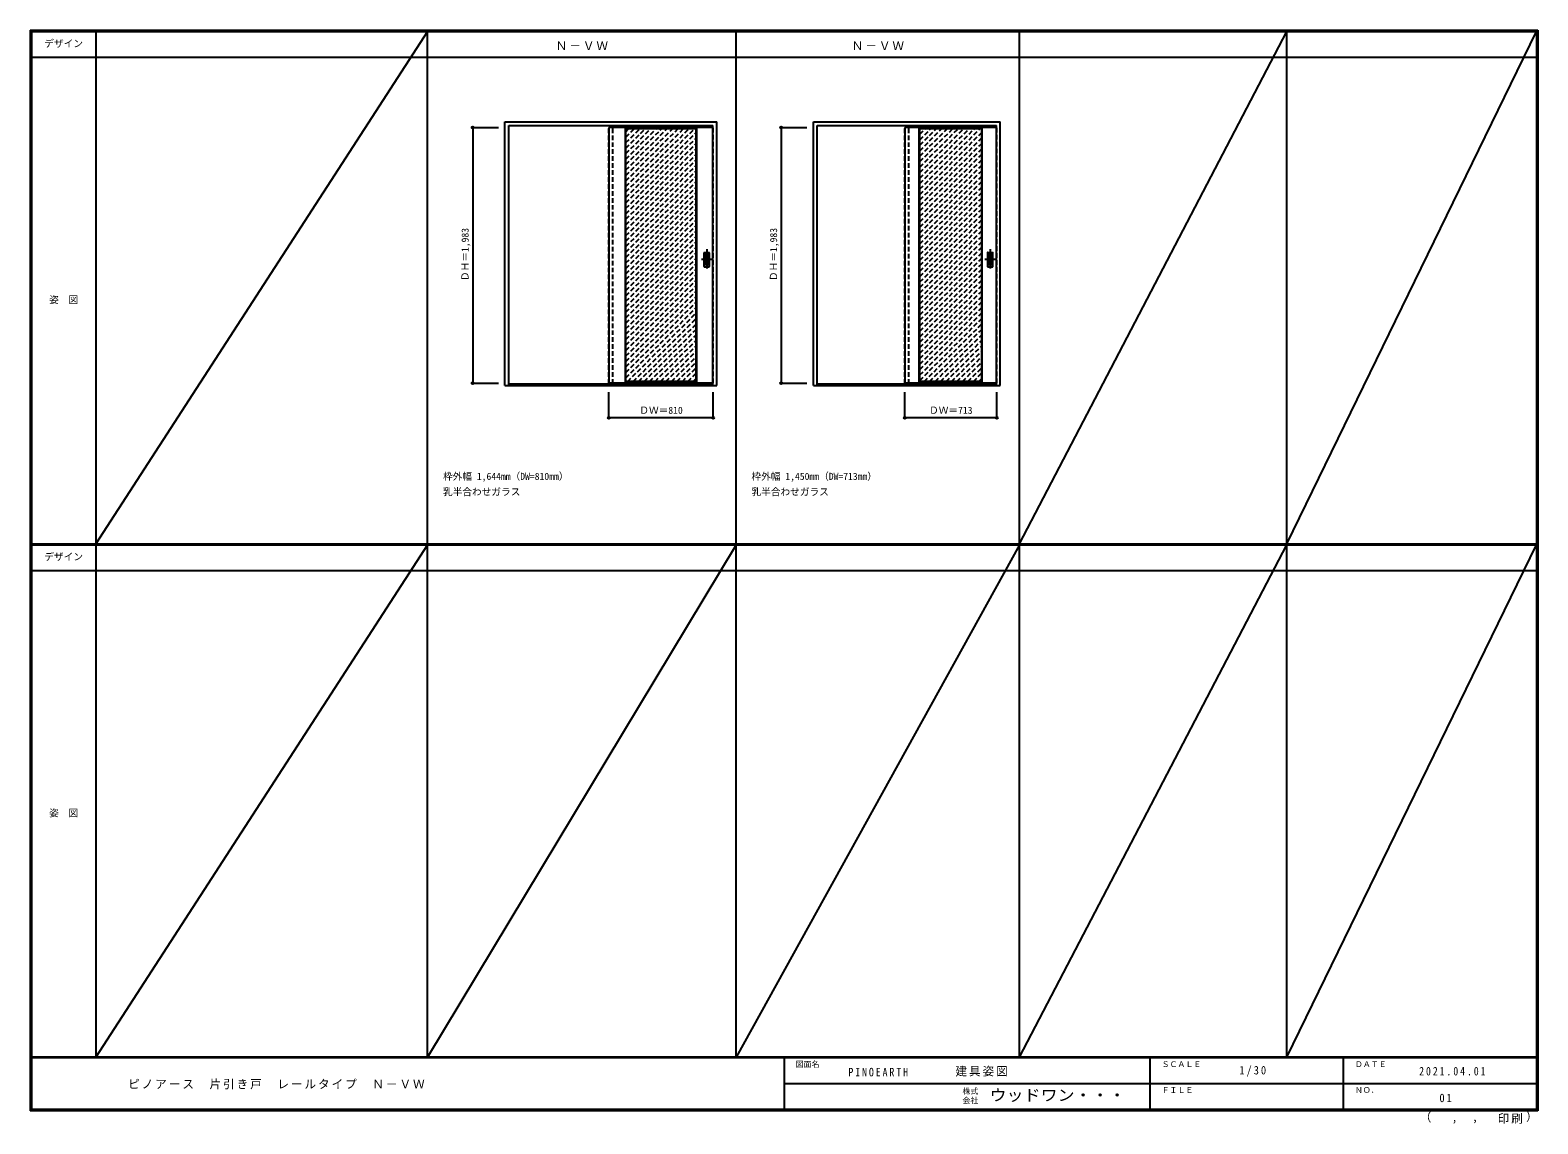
# Model space of a CAD drawing. Units: millimetres, scale not verified. Extents: x -6000 to 5700, y -4307 to 4175.
import ezdxf
from ezdxf.enums import TextEntityAlignment as Align

# ---------------------------------------------------------------- set-up
doc = ezdxf.new("R2010")
doc.units = ezdxf.units.MM
doc.header["$LTSCALE"] = 30
doc.header["$PDMODE"] = 32
doc.header["$PDSIZE"] = 15
doc.linetypes.add('CHAIN1', pattern=[8, 5, -1, 1, -1])
doc.linetypes.add('DASHED1', pattern=[1.8, 1.2, -0.6])
for name, color, linetype in [('0-1_通り芯', 4, 'CHAIN1'), ('0-2_扉', 4, 'DASHED1'), ('0-3_仕上げ', 7, 'Continuous'), ('0-4_枠', 3, 'Continuous'), ('0-6_引手', 3, 'Continuous'), ('0-A_文字', 7, 'Continuous'), ('0-B_寸法', 7, 'Continuous'), ('0-C_ハッチ', 4, 'DASHED1'), ('F-1_枠', 6, 'Continuous'), ('F-A_文字', 7, 'Continuous')]:
    doc.layers.add(name, color=color, linetype=linetype)
doc.styles.add('ＭＳ ゴシック', font='')
doc.styles.get('ＭＳ ゴシック').set_extended_font_data('MS Gothic')

msp = doc.modelspace()

# ---------------------------------------------------------------- linework, layer by layer
at = {"layer": '0-1_通り芯'}
for p, q in [((-750, 2476.5), (-750, 2314.5)), ((1450, 2476.5), (1450, 2314.5)), ((-709, 2395.5), (-791, 2395.5)), ((1491, 2395.5), (1409, 2395.5))]:
    msp.add_line(p, q, dxfattribs=at)
at = {"layer": '0-2_扉'}
for p, q in [((-1509, 3421), (-1509, 3417)), ((-702, 3421), (-699, 3421)), ((788, 3421), (788, 3417)), ((1498, 3421), (1501, 3421))]:
    msp.add_line(p, q, dxfattribs=at)
at = {"layer": '0-2_扉', "color": 3, "linetype": 'Continuous'}
for p, q in [((-1509, 3421), (-1509, 1438)), ((-702, 3421), (-1509, 3421)), ((1498, 3421), (788, 3421)), ((788, 3421), (788, 1438)), ((-702, 1438), (-1509, 1438)), ((1498, 1438), (788, 1438))]:
    msp.add_line(p, q, dxfattribs=at)
at = {"layer": '0-2_扉'}
for points in [[(-702, 1438), (-699, 1438), (-699, 3421)], [(1498, 1438), (1501, 1438), (1501, 3421)]]:
    msp.add_lwpolyline(points, dxfattribs=at)
at = {"layer": '0-3_仕上げ'}
for p, q in [((-1381, 1438), (-1381, 3421)), ((-1377, 1438), (-1377, 3421)), ((-831, 1438), (-831, 3421)), ((-827, 1438), (-827, 3421)), ((900, 1438), (900, 3421)), ((904, 1438), (904, 3421)), ((1385, 1438), (1385, 3421)), ((1389, 1438), (1389, 3421))]:
    msp.add_line(p, q, dxfattribs=at)
at = {"layer": '0-3_仕上げ', "color": 3}
for p, q in [((-831, 3409), (-1377, 3409)), ((1385, 3409), (904, 3409)), ((-831, 1450), (-1377, 1450)), ((1385, 1450), (904, 1450))]:
    msp.add_line(p, q, dxfattribs=at)
at = {"layer": '0-4_枠'}
for p, q in [((-2316, 1418), (-2316, 3465)), ((-2316, 3465), (-672, 3465)), ((-2286, 1418), (-2286, 3435)), ((-2286, 3435), (-702, 3435)), ((-702, 1418), (-702, 3435)), ((-672, 1418), (-672, 3465)), ((78, 1418), (78, 3465)), ((78, 3465), (1528, 3465)), ((108, 1418), (108, 3435)), ((108, 3435), (1498, 3435)), ((1498, 1418), (1498, 3435)), ((1528, 1418), (1528, 3465)), ((-2316, 1418), (-672, 1418)), ((-2286, 1433), (-702, 1433)), ((78, 1418), (1528, 1418)), ((108, 1433), (1498, 1433))]:
    msp.add_line(p, q, dxfattribs=at)
at = {"layer": '0-4_枠', "color": 4, "linetype": 'DASHED1'}
for p, q in [((-1509, 1433), (-1509, 3435)), ((-1479, 1433), (-1479, 3435)), ((788, 1433), (788, 3435)), ((818, 1433), (818, 3435))]:
    msp.add_line(p, q, dxfattribs=at)
at = {"layer": '0-6_引手'}
for p, q in [((-771, 2449), (-771, 2342)), ((-769.5, 2450.5), (-730.5, 2450.5)), ((-769.5, 2340.5), (-730.5, 2340.5)), ((-729, 2342), (-729, 2449)), ((1429, 2449), (1429, 2342)), ((1430.5, 2450.5), (1469.5, 2450.5)), ((1430.5, 2340.5), (1469.5, 2340.5)), ((1471, 2342), (1471, 2449))]:
    msp.add_line(p, q, dxfattribs=at)
at = {"layer": '0-6_引手', "color": 7}
for p, q in [((-762.5, 2433), (-762.5, 2358)), ((-761, 2434.5), (-739, 2434.5)), ((-761, 2356.5), (-739, 2356.5)), ((-737.5, 2358), (-737.5, 2433)), ((1437.5, 2433), (1437.5, 2358)), ((1439, 2434.5), (1461, 2434.5)), ((1439, 2356.5), (1461, 2356.5)), ((1462.5, 2358), (1462.5, 2433))]:
    msp.add_line(p, q, dxfattribs=at)
at = {"layer": '0-6_引手'}
for centre, start, end in [((-769.5, 2449), 90, 180), ((-769.5, 2342), 180, 270), ((-730.5, 2449), 0, 90), ((-730.5, 2342), 270, 0), ((1430.5, 2449), 90, 180), ((1430.5, 2342), 180, 270), ((1469.5, 2449), 0, 90), ((1469.5, 2342), 270, 0)]:
    msp.add_arc(centre, 1.5, start, end, dxfattribs=at)
at = {"layer": '0-6_引手', "color": 7}
for centre, start, end in [((-761, 2433), 90, 180), ((-761, 2358), 180, 270), ((-739, 2433), 0, 90), ((-739, 2358), 270, 0), ((1439, 2433), 90, 180), ((1439, 2358), 180, 270), ((1461, 2433), 0, 90), ((1461, 2358), 270, 0)]:
    msp.add_arc(centre, 1.5, start, end, dxfattribs=at)
at = {"layer": '0-B_寸法', "color": 4}
for p, q in [((-2566, 3421), (-2566, 1438)), ((-2566, 3421), (-2366, 3421)), ((-172, 3421), (-172, 1438)), ((-172, 3421), (28, 3421)), ((-2566, 1438), (-2366, 1438)), ((-172, 1438), (28, 1438)), ((-1509, 1168), (-1509, 1368)), ((-699, 1168), (-699, 1368)), ((1501, 1168), (1501, 1368)), ((-699, 1168), (-1509, 1168))]:
    msp.add_line(p, q, dxfattribs=at)
msp.add_lwpolyline([(1501, 1168), (788, 1168), (788, 1368)], dxfattribs=at)
at = {"layer": '0-B_寸法'}
for p in [(-2566, 3421), (-172, 3421), (-2566, 1438), (-172, 1438), (-1509, 1168), (-699, 1168), (788, 1168), (1501, 1168)]:
    msp.add_point(p, dxfattribs=at)
at = {"layer": '0-C_ハッチ'}
for p, q in [((-1377, 3387.59), (-1355.59, 3409)), ((-1377, 2878.47), (-846.47, 3409)), ((-1377, 2920.9), (-888.9, 3409)), ((-1377, 2963.33), (-931.33, 3409)), ((-1377, 3005.75), (-973.75, 3409)), ((-1377, 3048.18), (-1016.18, 3409)), ((-1377, 3090.61), (-1058.61, 3409)), ((-1377, 3133.03), (-1101.03, 3409)), ((-1377, 3175.46), (-1143.46, 3409)), ((-1377, 3217.89), (-1185.89, 3409)), ((-1377, 3260.31), (-1228.31, 3409)), ((-1377, 3302.74), (-1270.74, 3409)), ((-1377, 3345.16), (-1313.16, 3409)), ((904, 3410.16), (914.84, 3421)), ((904, 2943.47), (1369.53, 3409)), ((904, 2985.9), (1327.1, 3409)), ((904, 3028.33), (1284.67, 3409)), ((904, 3070.75), (1242.25, 3409)), ((904, 3113.18), (1199.82, 3409)), ((904, 3155.61), (1157.39, 3409)), ((904, 3198.03), (1114.97, 3409)), ((904, 3240.46), (1072.54, 3409)), ((904, 3282.89), (1030.11, 3409)), ((904, 3325.31), (987.69, 3409)), ((904, 3367.74), (945.26, 3409)), ((-1377, 2836.05), (-831, 3382.05)), ((-1377, 2793.62), (-831, 3339.62)), ((-1377, 2751.19), (-831, 3297.19)), ((904, 2901.05), (1385, 3382.05)), ((904, 2858.62), (1385, 3339.62)), ((904, 2816.19), (1385, 3297.19)), ((-1377, 2708.77), (-831, 3254.77)), ((-1377, 2666.34), (-831, 3212.34)), ((-1377, 2623.92), (-831, 3169.92)), ((904, 2773.77), (1385, 3254.77)), ((904, 2731.34), (1385, 3212.34)), ((904, 2688.92), (1385, 3169.92)), ((-1377, 2581.49), (-831, 3127.49)), ((-1377, 2539.06), (-831, 3085.06)), ((-1377, 2496.64), (-831, 3042.64)), ((904, 2646.49), (1385, 3127.49)), ((904, 2604.06), (1385, 3085.06)), ((904, 2561.64), (1385, 3042.64)), ((-1377, 2454.21), (-831, 3000.21)), ((-1377, 2411.78), (-831, 2957.78)), ((904, 2519.21), (1385, 3000.21)), ((904, 2476.78), (1385, 2957.78)), ((-1377, 2369.36), (-831, 2915.36)), ((-1377, 2326.93), (-831, 2872.93)), ((-1377, 2284.5), (-831, 2830.5)), ((904, 2434.36), (1385, 2915.36)), ((904, 2391.93), (1385, 2872.93)), ((904, 2349.5), (1385, 2830.5)), ((-1377, 2242.08), (-831, 2788.08)), ((-1377, 2199.65), (-831, 2745.65)), ((-1377, 2157.23), (-831, 2703.23)), ((904, 2307.08), (1385, 2788.08)), ((904, 2264.65), (1385, 2745.65)), ((904, 2222.23), (1385, 2703.23)), ((-1377, 2114.8), (-831, 2660.8)), ((-1377, 2072.37), (-831, 2618.37)), ((-1377, 2029.95), (-831, 2575.95)), ((904, 2179.8), (1385, 2660.8)), ((904, 2137.37), (1385, 2618.37)), ((904, 2094.95), (1385, 2575.95)), ((-1377, 1987.52), (-831, 2533.52)), ((-1377, 1945.09), (-831, 2491.09)), ((904, 2052.52), (1385, 2533.52)), ((904, 2010.09), (1385, 2491.09)), ((-1377, 1902.67), (-831, 2448.67)), ((-1377, 1860.24), (-831, 2406.24)), ((-1377, 1817.81), (-831, 2363.81)), ((904, 1967.67), (1385, 2448.67)), ((904, 1925.24), (1385, 2406.24)), ((904, 1882.81), (1385, 2363.81)), ((-1377, 1775.39), (-831, 2321.39)), ((-1377, 1732.96), (-831, 2278.96)), ((-1377, 1690.53), (-831, 2236.53)), ((904, 1840.39), (1385, 2321.39)), ((904, 1797.96), (1385, 2278.96)), ((904, 1755.53), (1385, 2236.53)), ((-1377, 1648.11), (-831, 2194.11)), ((-1377, 1605.68), (-831, 2151.68)), ((-1377, 1563.26), (-831, 2109.26)), ((904, 1713.11), (1385, 2194.11)), ((904, 1670.68), (1385, 2151.68)), ((904, 1628.26), (1385, 2109.26)), ((-1377, 1520.83), (-831, 2066.83)), ((-1377, 1478.4), (-831, 2024.4)), ((904, 1585.83), (1385, 2066.83)), ((904, 1543.4), (1385, 2024.4)), ((-1362.98, 1450), (-831, 1981.98)), ((-1320.55, 1450), (-831, 1939.55)), ((-1278.12, 1450), (-831, 1897.12)), ((904, 1500.98), (1385, 1981.98)), ((904, 1458.55), (1385, 1939.55)), ((937.88, 1450), (1385, 1897.12)), ((-1235.7, 1450), (-831, 1854.7)), ((-1193.27, 1450), (-831, 1812.27)), ((-1150.84, 1450), (-831, 1769.84)), ((980.3, 1450), (1385, 1854.7)), ((1022.73, 1450), (1385, 1812.27)), ((1065.16, 1450), (1385, 1769.84)), ((-1108.42, 1450), (-831, 1727.42)), ((-1065.99, 1450), (-831, 1684.99)), ((-1023.56, 1450), (-831, 1642.56)), ((1107.58, 1450), (1385, 1727.42)), ((1150.01, 1450), (1385, 1684.99)), ((1192.44, 1450), (1385, 1642.56)), ((-981.14, 1450), (-831, 1600.14)), ((-938.71, 1450), (-831, 1557.71)), ((1234.86, 1450), (1385, 1600.14)), ((1277.29, 1450), (1385, 1557.71)), ((-896.29, 1450), (-831, 1515.29)), ((-853.86, 1450), (-831, 1472.86)), ((1319.71, 1450), (1385, 1515.29)), ((1362.14, 1450), (1385, 1472.86))]:
    msp.add_line(p, q, dxfattribs=at)
at = {"layer": 'F-1_枠'}
for p, q in [((-6000, 4175), (5700, 4175)), ((-6000, 4175), (-6000, -4205)), ((-6000, 4170), (5700, 4170)), ((-6000, 4165), (5700, 4165)), ((-5995, 4175), (-5995, -4205)), ((-5990, 4175), (-5990, -4205)), ((-5490, 4175), (-5490, -3790)), ((-2916, -3790), (-2916, 4175)), ((-522, -3790), (-522, 4175)), ((1678, -3790), (1678, 4175)), ((3752, -3790), (3752, 4175)), ((5690, 4175), (5690, -4205)), ((5695, 4175), (5695, -4205)), ((5700, 4175), (5700, -4205)), ((-6000, 3965), (5700, 3965)), ((-6000, 190.5), (5700, 190.5)), ((-6000, 187.5), (5700, 187.5)), ((-6000, 184.5), (5700, 184.5)), ((-6000, -15.5), (5700, -15.5)), ((5700, -3790), (-6000, -3790)), ((5700, -3795), (-6000, -3795)), ((-150, -3795), (-150, -4195)), ((2690, -3795), (2690, -4195)), ((4190, -3795), (4190, -4195)), ((-150, -3995), (5690, -3995.01)), ((5700, -4195), (-6000, -4195)), ((5700, -4200), (-6000, -4200)), ((5700, -4205), (-6000, -4205))]:
    msp.add_line(p, q, dxfattribs=at)
at = {"layer": 'F-A_文字'}
for p, q in [((-2916, 4165), (-5490, 190.5)), ((1678, 190.5), (3752, 4165)), ((3752, 190.5), (5690, 4165)), ((-2916, 184.5), (-5490, -3790)), ((-522, 184.5), (-2916, -3790)), ((1678, 184.5), (-522, -3790)), ((1678, -3790), (3752, 184.5)), ((3752, -3790), (5690, 184.5))]:
    msp.add_line(p, q, dxfattribs=at)

# ---------------------------------------------------------------- texts
at = {"layer": '0-A_文字', "style": 'ＭＳ ゴシック'}
for s, p in [('枠外幅 1,644mm（DW=810mm）', (-2796, 670.5)), ('枠外幅 1,450mm（DW=713mm）', (-402, 670.5)), ('乳半合わせガラス', (-2796, 550.5)), ('乳半合わせガラス', (-402, 550.5))]:
    msp.add_text(s, height=54.99, dxfattribs=at).set_placement(p, align=Align.BOTTOM_LEFT)
at = {"layer": '0-A_文字', "char_height": 65.98, "attachment_point": 7, "style": 'ＭＳ ゴシック'}
for insert in [(-1921.5, 4020), (375.5, 4020)]:
    msp.add_mtext('\\T1.17;Ｎ－ＶＷ', dxfattribs=dict(at, insert=insert))
at = {"layer": '0-B_寸法', "style": 'ＭＳ ゴシック'}
for p in [(-2581, 2229.25), (-187, 2229.25)]:
    msp.add_text('ＤＨ＝1,983', height=54.99, rotation=90, dxfattribs=at).set_placement(p, align=Align.BOTTOM_LEFT)
for s, p in [('ＤＷ＝810', (-1272.75, 1183)), ('ＤＷ＝713', (975.75, 1183))]:
    msp.add_text(s, height=54.99, dxfattribs=at).set_placement(p, align=Align.BOTTOM_LEFT)
at = {"layer": 'F-A_文字', "style": 'ＭＳ ゴシック'}
for s, height, p in [('デザイン', 54.99, (-5890, 4027.5)), ('姿\u3000図', 54.99, (-5852.5, 2040.25)), ('デザイン', 54.99, (-5890, 47)), ('姿\u3000図', 54.99, (-5852.5, -1940.25)), ('図面名', 43.99, (-60, -3880)), ('ＳＣＡＬＥ', 43.99, (2780, -3880)), ('ＤＡＴＥ', 43.99, (4280, -3880)), ('株式', 43.99, (1235, -4089)), ('ＦＩＬＥ', 43.99, (2780, -4080)), ('ＮＯ．', 43.99, (4280, -4080)), ('会社', 43.99, (1235, -4161)), ('（', 65.98, (4784.03, -4308.31)), ('）', 65.98, (5608.4, -4304.13)), (',', 65.98, (5031.28, -4308.31)), (',', 65.98, (5190.2, -4305.53))]:
    msp.add_text(s, height=height, dxfattribs=at).set_placement(p, align=Align.BOTTOM_LEFT)
at = {"layer": 'F-A_文字', "style": 'ＭＳ ゴシック', "width": 1.1}
msp.add_text('ウッドワン・・・', height=87.98, dxfattribs=at).set_placement((1445, -4155), align=Align.BOTTOM_LEFT)
at = {"layer": 'F-A_文字', "char_height": 65.98, "attachment_point": 7, "style": 'ＭＳ ゴシック'}
for s, insert in [('\\T1.17;建具姿図', (1180.42, -3940)), ('\\T1.38;\\W0.9;1/30', (3383.75, -3940)), ('\\T1.17;ピノアース\u3000片引き戸\u3000レールタイプ\u3000Ｎ－ＶＷ', (-5240, -4040)), ('\\T1.39;\\W0.85;PINOEARTH', (350, -3940)), ('\\T1.39;\\W0.85;2021.04.01', (4778.75, -3932.5)), ('\\T1.36;\\W0.9;01', (4936.25, -4140)), ('\\T1.17;印刷', (5388.15, -4306.92))]:
    msp.add_mtext(s, dxfattribs=dict(at, insert=insert))

doc.saveas('drawing.dxf')
